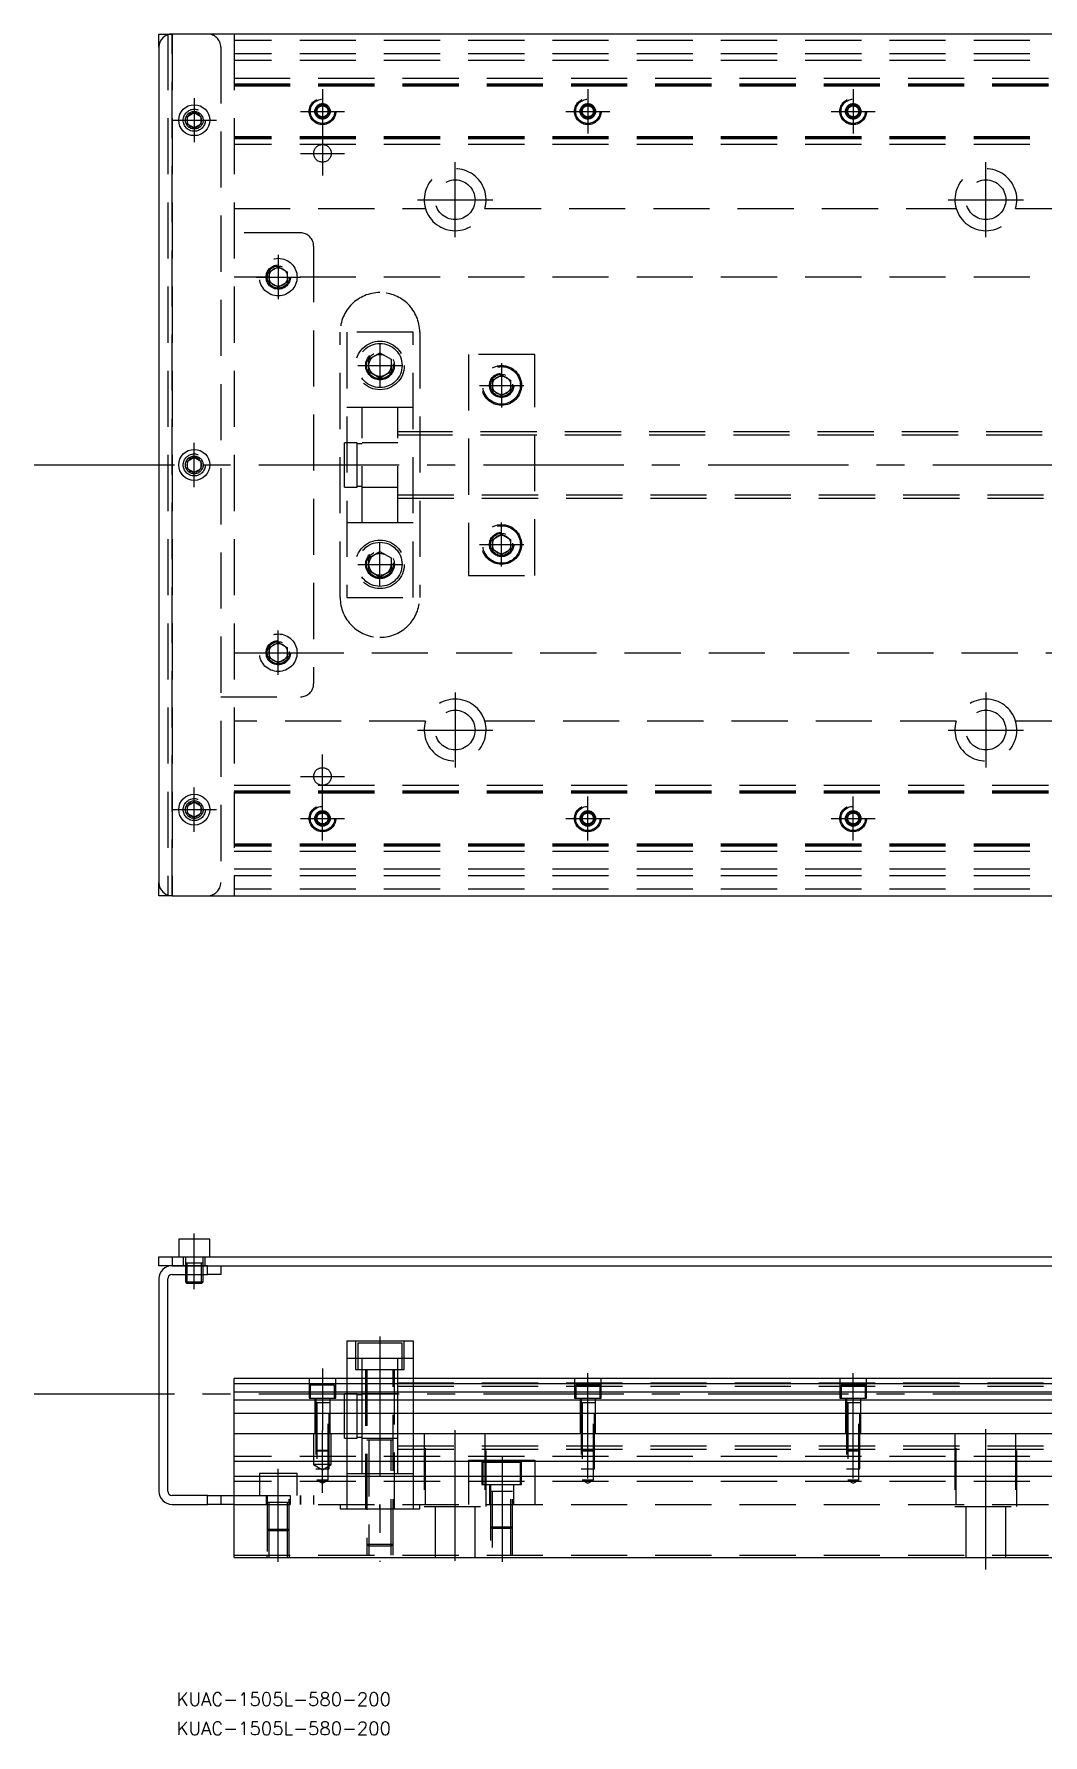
# Model space of a CAD drawing. Extents: x -8 to 801, y 0 to 399.
# Drawn here: x -7.6 to 220.5, y 0 to 384.9 of the extents above; entities that cross this region are included whole.
import ezdxf

# ---------------------------------------------------------------- set-up
doc = ezdxf.new("R2010")
doc.units = 0
doc.linetypes.add('CENTER', pattern=[50.8, 31.75, -6.35, 6.35, -6.35])
doc.linetypes.add('DASHED', pattern=[19.05, 12.7, -6.35])
doc.layers.get('0').update_dxf_attribs({"linetype": 'CONTINUOUS'})
doc.layers.add('CENTER', color=1, linetype='CENTER')
doc.styles.get("Standard").update_dxf_attribs({"font": 'txt.shx', "height": 3, "bigfont": 'bigfont.shx'})

# ---------------------------------------------------------------- blocks, each defined once
blk = doc.blocks.new('*U2')
at = {"color": 7, "linetype": 'CONTINUOUS'}
blk.add_text('KUAC-1505L-580-200', height=3, dxfattribs=at).set_placement((4.02, -280.79))
blk = doc.blocks.new('*U3')
at = {"color": 7, "linetype": 'CONTINUOUS'}
blk.add_text('KUAC-1505L-580-200', height=3, dxfattribs=at).set_placement((4.02, -287.39))

msp = doc.modelspace()

# ---------------------------------------------------------------- linework, layer by layer
at = {"color": 7, "linetype": 'CONTINUOUS'}
for p, q in [((20.61, 381.89), (20.61, 384.89)), ((20.61, 384.89), (23.61, 384.89)), ((20.61, 381.89), (20.61, 192.89)), ((631.61, 384.89), (23.61, 384.89)), ((27.11, 366.26), (28.61, 367.12)), ((27.11, 364.52), (27.11, 366.26)), ((28.61, 367.12), (30.11, 366.26)), ((30.11, 366.26), (30.11, 364.52)), ((28.61, 363.66), (27.11, 364.52)), ((30.11, 364.52), (28.61, 363.66)), ((27.11, 288.26), (28.61, 289.12)), ((28.61, 289.12), (30.11, 288.26)), ((27.11, 286.52), (27.11, 288.26)), ((28.61, 285.66), (27.11, 286.52)), ((30.11, 286.52), (28.61, 285.66)), ((30.11, 288.26), (30.11, 286.52)), ((27.11, 210.26), (28.61, 211.12)), ((27.11, 208.52), (27.11, 210.26)), ((28.61, 207.66), (27.11, 208.52)), ((28.61, 211.12), (30.11, 210.26)), ((30.11, 208.52), (28.61, 207.66)), ((30.11, 210.26), (30.11, 208.52)), ((20.61, 189.89), (20.61, 192.89)), ((23.61, 189.89), (20.61, 189.89)), ((23.61, 189.89), (631.61, 189.89)), ((32.11, 112.19), (25.11, 112.19)), ((25.11, 112.19), (25.11, 108.19)), ((32.11, 108.19), (32.11, 112.19)), ((20.61, 106.19), (20.61, 108.19)), ((20.61, 108.19), (23.61, 108.19)), ((23.61, 108.19), (23.61, 106.19)), ((23.61, 108.19), (227.61, 108.19)), ((23.61, 106.19), (20.61, 106.19)), ((23.61, 106.19), (31.61, 106.19)), ((31.61, 106.19), (23.61, 106.19)), ((23.61, 104.19), (31.61, 104.19)), ((26.61, 104.19), (26.61, 102.54)), ((30.61, 102.54), (30.61, 104.19)), ((31.61, 106.19), (227.61, 106.19)), ((31.61, 104.19), (31.61, 106.19)), ((34.61, 104.19), (31.61, 104.19)), ((34.61, 106.19), (34.61, 104.19)), ((20.61, 103.19), (20.61, 55.19)), ((22.61, 55.19), (22.61, 103.19)), ((26.61, 102.54), (30.61, 102.54)), ((26.61, 102.54), (26.96, 102.19)), ((30.26, 102.19), (26.96, 102.19)), ((30.26, 102.19), (30.61, 102.54)), ((63.11, 89.19), (78.11, 89.19)), ((63.11, 89.19), (63.11, 80.69)), ((78.11, 89.19), (78.11, 80.69)), ((234.11, 80.69), (37.61, 80.69)), ((37.61, 40.19), (37.61, 80.69)), ((234.11, 79.44), (37.61, 79.44)), ((37.61, 77.66), (234.11, 77.66)), ((234.11, 75.77), (37.61, 75.77)), ((234.11, 72.71), (37.61, 72.71)), ((37.61, 68.19), (617.61, 68.19)), ((73.61, 66.69), (67.61, 66.69)), ((73.61, 66.69), (67.61, 66.69)), ((617.61, 61.89), (37.61, 61.89)), ((617.61, 58.49), (37.61, 58.49)), ((31.61, 54.19), (23.61, 54.19)), ((31.61, 52.19), (31.61, 54.19)), ((31.61, 54.19), (34.61, 54.19)), ((34.61, 54.19), (34.61, 52.19)), ((34.61, 54.19), (37.61, 54.19)), ((23.61, 52.19), (31.61, 52.19)), ((34.61, 52.19), (31.61, 52.19)), ((37.61, 52.19), (34.61, 52.19)), ((37.61, 40.19), (617.61, 40.19))]:
    msp.add_line(p, q, dxfattribs=at)
at = {"color": 3, "linetype": 'DASHED'}
for p, q in [((22.61, 384.89), (22.61, 189.89)), ((23.61, 384.89), (23.61, 189.89)), ((23.61, 189.89), (23.61, 384.89)), ((23.61, 189.89), (23.61, 384.89)), ((23.61, 384.89), (23.61, 189.89)), ((34.61, 381.89), (34.61, 192.89)), ((37.61, 384.89), (37.61, 189.89)), ((617.61, 383.39), (37.61, 383.39)), ((617.61, 380.39), (37.61, 380.39)), ((617.61, 378.89), (37.61, 378.89)), ((37.61, 374.89), (617.61, 374.89)), ((37.61, 373.64), (617.61, 373.64)), ((37.61, 373.5), (617.61, 373.5)), ((37.61, 373.49), (617.61, 373.49)), ((37.61, 373.19), (617.61, 373.19)), ((26.61, 365.39), (26.64, 365.74)), ((56.11, 367.39), (56.12, 367.61)), ((56.36, 368.11), (57.61, 368.83)), ((56.36, 366.67), (56.36, 368.11)), ((57.61, 365.95), (56.36, 366.67)), ((57.61, 368.83), (58.86, 368.11)), ((58.86, 366.67), (57.61, 365.95)), ((58.86, 368.11), (58.86, 366.67)), ((116.36, 368.11), (117.61, 368.83)), ((116.36, 366.67), (116.36, 368.11)), ((117.61, 365.95), (116.36, 366.67)), ((117.61, 368.83), (118.86, 368.11)), ((118.86, 366.67), (117.61, 365.95)), ((118.86, 368.11), (118.86, 366.67)), ((119.08, 367.65), (119.11, 367.39)), ((176.11, 367.39), (176.12, 367.61)), ((176.36, 368.11), (177.61, 368.83)), ((176.36, 366.67), (176.36, 368.11)), ((177.61, 365.95), (176.36, 366.67)), ((177.61, 368.83), (178.86, 368.11)), ((178.86, 366.67), (177.61, 365.95)), ((178.86, 368.11), (178.86, 366.67)), ((617.61, 361.59), (37.61, 361.59)), ((617.61, 361.29), (37.61, 361.29)), ((617.61, 361.27), (37.61, 361.27)), ((617.61, 361.14), (37.61, 361.14)), ((617.61, 359.89), (37.61, 359.89)), ((37.61, 345.39), (80.9, 345.39)), ((94.32, 345.39), (200.9, 345.39)), ((214.32, 345.39), (320.9, 345.39)), ((52.61, 339.89), (34.61, 339.89)), ((55.61, 336.89), (55.61, 237.89)), ((45.61, 331.04), (47.61, 332.2)), ((45.61, 328.73), (45.61, 331.04)), ((47.61, 332.2), (49.61, 331.04)), ((49.61, 331.04), (49.61, 328.73)), ((45.51, 329.89), (37.61, 329.89)), ((45.11, 329.89), (45.14, 330.3)), ((47.61, 327.58), (45.61, 328.73)), ((49.61, 328.73), (47.61, 327.58)), ((617.61, 329.89), (49.71, 329.89)), ((61.61, 257.39), (61.61, 317.39)), ((63.11, 317.39), (63.11, 257.39)), ((78.11, 317.39), (63.11, 317.39)), ((78.11, 257.39), (78.11, 317.39)), ((79.61, 317.39), (79.61, 257.39)), ((68.11, 311.33), (70.61, 312.78)), ((70.61, 312.78), (73.11, 311.33)), ((105.61, 312.39), (90.61, 312.39)), ((90.61, 312.39), (90.61, 262.39)), ((105.61, 262.39), (105.61, 312.39)), ((68.11, 308.45), (68.11, 311.33)), ((70.61, 307), (68.11, 308.45)), ((73.11, 308.45), (70.61, 307)), ((73.11, 311.33), (73.11, 308.45)), ((73.58, 310.25), (73.61, 309.89)), ((96.11, 306.54), (98.11, 307.7)), ((96.11, 304.23), (96.11, 306.54)), ((98.11, 303.08), (96.11, 304.23)), ((98.11, 307.7), (100.11, 306.54)), ((100.11, 304.23), (98.11, 303.08)), ((100.11, 306.54), (100.11, 304.23)), ((100.59, 305.68), (100.61, 305.39)), ((66.61, 300.39), (63.11, 300.39)), ((66.61, 274.39), (66.61, 300.39)), ((74.61, 300.39), (66.61, 300.39)), ((74.61, 300.39), (66.61, 300.39)), ((74.61, 274.39), (74.61, 300.39)), ((78.11, 300.39), (74.61, 300.39)), ((315.61, 294.89), (74.61, 294.89)), ((315.61, 294.14), (74.61, 294.14)), ((62.61, 282.39), (62.61, 292.39)), ((65.46, 292.39), (62.61, 292.39)), ((65.46, 282.39), (65.46, 292.39)), ((66.61, 292.19), (65.46, 292.19)), ((74.61, 292.39), (66.61, 292.39)), ((74.61, 292.39), (66.61, 292.39)), ((30.58, 287.72), (30.61, 287.39)), ((62.61, 282.39), (65.46, 282.39)), ((65.46, 282.59), (66.61, 282.59)), ((66.61, 282.39), (74.61, 282.39)), ((66.61, 282.39), (74.61, 282.39)), ((74.61, 280.64), (315.61, 280.64)), ((74.61, 279.89), (315.61, 279.89)), ((63.11, 274.39), (66.61, 274.39)), ((66.61, 274.39), (74.61, 274.39)), ((66.61, 274.39), (74.61, 274.39)), ((74.61, 274.39), (78.11, 274.39)), ((96.11, 270.54), (98.11, 271.7)), ((96.11, 268.23), (96.11, 270.54)), ((98.11, 271.7), (100.11, 270.54)), ((100.11, 270.54), (100.11, 268.23)), ((100.59, 269.68), (100.61, 269.39)), ((68.11, 266.33), (70.61, 267.78)), ((68.11, 263.45), (68.11, 266.33)), ((70.61, 267.78), (73.11, 266.33)), ((73.11, 266.33), (73.11, 263.45)), ((98.11, 267.08), (96.11, 268.23)), ((100.11, 268.23), (98.11, 267.08)), ((70.61, 262), (68.11, 263.45)), ((73.11, 263.45), (70.61, 262)), ((73.58, 265.25), (73.61, 264.89)), ((90.61, 262.39), (105.61, 262.39)), ((63.11, 257.39), (78.11, 257.39)), ((45.61, 246.04), (47.61, 247.2)), ((47.61, 247.2), (49.61, 246.04)), ((37.61, 244.89), (45.51, 244.89)), ((45.61, 243.73), (45.61, 246.04)), ((47.61, 242.58), (45.61, 243.73)), ((49.61, 243.73), (47.61, 242.58)), ((49.61, 246.04), (49.61, 243.73)), ((49.71, 244.89), (617.61, 244.89)), ((50.09, 245.18), (50.11, 244.89)), ((34.61, 234.89), (52.61, 234.89)), ((80.9, 229.39), (37.61, 229.39)), ((200.9, 229.39), (94.32, 229.39)), ((320.9, 229.39), (214.32, 229.39)), ((37.61, 214.89), (617.61, 214.89)), ((37.61, 213.64), (617.61, 213.64)), ((37.61, 213.5), (617.61, 213.5)), ((37.61, 213.49), (617.61, 213.49)), ((37.61, 213.19), (617.61, 213.19)), ((26.61, 209.39), (26.64, 209.74)), ((56.36, 208.11), (57.61, 208.83)), ((56.36, 206.67), (56.36, 208.11)), ((57.61, 208.83), (58.86, 208.11)), ((58.86, 208.11), (58.86, 206.67)), ((116.36, 208.11), (117.61, 208.83)), ((116.36, 206.67), (116.36, 208.11)), ((117.61, 208.83), (118.86, 208.11)), ((118.86, 208.11), (118.86, 206.67)), ((176.36, 208.11), (177.61, 208.83)), ((176.36, 206.67), (176.36, 208.11)), ((177.61, 208.83), (178.86, 208.11)), ((178.86, 208.11), (178.86, 206.67)), ((57.61, 205.95), (56.36, 206.67)), ((58.86, 206.67), (57.61, 205.95)), ((59.08, 207.65), (59.11, 207.39)), ((117.61, 205.95), (116.36, 206.67)), ((118.86, 206.67), (117.61, 205.95)), ((119.08, 207.65), (119.11, 207.39)), ((177.61, 205.95), (176.36, 206.67)), ((178.86, 206.67), (177.61, 205.95)), ((179.08, 207.65), (179.11, 207.39)), ((617.61, 201.59), (37.61, 201.59)), ((617.61, 201.29), (37.61, 201.29)), ((617.61, 201.27), (37.61, 201.27)), ((617.61, 201.14), (37.61, 201.14)), ((617.61, 199.89), (37.61, 199.89)), ((617.61, 195.89), (37.61, 195.89)), ((617.61, 194.39), (37.61, 194.39)), ((617.61, 191.39), (37.61, 191.39)), ((26.11, 108.19), (26.11, 106.19)), ((26.61, 108.19), (26.61, 104.19)), ((30.61, 104.19), (30.61, 108.19)), ((31.11, 106.19), (31.11, 108.19)), ((30.61, 106.79), (26.61, 106.79)), ((26.96, 106.79), (26.96, 104.19)), ((30.26, 104.19), (30.26, 106.79)), ((65.11, 89.19), (65.11, 82.69)), ((75.61, 88.69), (65.61, 88.69)), ((65.61, 88.69), (65.61, 82.69)), ((75.61, 82.69), (75.61, 88.69)), ((76.11, 82.69), (76.11, 89.19)), ((66.61, 85.19), (63.11, 85.19)), ((66.61, 82.69), (66.61, 85.19)), ((74.61, 85.19), (66.61, 85.19)), ((74.61, 82.69), (74.61, 85.19)), ((78.11, 85.19), (74.61, 85.19)), ((65.11, 82.69), (76.11, 82.69)), ((66.61, 80.69), (66.61, 82.69)), ((67.36, 82.69), (67.36, 51.19)), ((67.61, 82.69), (67.61, 40.69)), ((73.61, 40.69), (73.61, 82.69)), ((73.86, 51.19), (73.86, 82.69)), ((74.61, 80.69), (74.61, 82.69)), ((54.61, 80.69), (54.61, 76.19)), ((60.36, 79.19), (54.86, 79.19)), ((54.86, 79.19), (54.86, 76.19)), ((60.36, 76.19), (60.36, 79.19)), ((60.61, 76.19), (60.61, 80.69)), ((62.61, 72.19), (62.61, 77.19)), ((63.11, 77.19), (62.61, 77.19)), ((63.11, 80.69), (63.11, 68.19)), ((65.46, 77.19), (63.11, 77.19)), ((65.46, 72.19), (65.46, 77.19)), ((66.61, 76.99), (65.46, 76.99)), ((66.61, 72.19), (66.61, 80.69)), ((67.61, 77.19), (66.61, 77.19)), ((73.61, 77.19), (67.61, 77.19)), ((74.61, 77.19), (73.61, 77.19)), ((74.61, 72.19), (74.61, 80.69)), ((74.61, 79.69), (567.61, 79.69)), ((74.61, 78.94), (567.61, 78.94)), ((78.11, 80.69), (78.11, 68.19)), ((114.61, 80.69), (114.61, 76.19)), ((120.36, 79.19), (114.86, 79.19)), ((114.86, 79.19), (114.86, 76.19)), ((120.36, 76.19), (120.36, 79.19)), ((120.61, 76.19), (120.61, 80.69)), ((174.61, 80.69), (174.61, 76.19)), ((180.36, 79.19), (174.86, 79.19)), ((174.86, 79.19), (174.86, 76.19)), ((180.36, 76.19), (180.36, 79.19)), ((180.61, 76.19), (180.61, 80.69)), ((54.61, 76.19), (60.61, 76.19)), ((55.86, 76.19), (55.86, 68.19)), ((56.11, 76.19), (56.11, 60.19)), ((59.11, 75.19), (56.11, 75.19)), ((56.36, 75.19), (56.36, 57.69)), ((58.86, 57.69), (58.86, 75.19)), ((59.11, 60.19), (59.11, 76.19)), ((59.36, 68.19), (59.36, 76.19)), ((114.61, 76.19), (120.61, 76.19)), ((115.86, 76.19), (115.86, 68.19)), ((116.11, 76.19), (116.11, 60.19)), ((119.11, 75.19), (116.11, 75.19)), ((116.36, 75.19), (116.36, 57.69)), ((118.86, 57.69), (118.86, 75.19)), ((119.11, 60.19), (119.11, 76.19)), ((119.36, 68.19), (119.36, 76.19)), ((174.61, 76.19), (180.61, 76.19)), ((175.86, 76.19), (175.86, 68.19)), ((176.11, 76.19), (176.11, 60.19)), ((179.11, 75.19), (176.11, 75.19)), ((176.36, 75.19), (176.36, 57.69)), ((178.86, 57.69), (178.86, 75.19)), ((179.11, 60.19), (179.11, 76.19)), ((179.36, 68.19), (179.36, 76.19)), ((62.61, 68.19), (62.61, 72.19)), ((65.46, 68.19), (65.46, 72.19)), ((66.61, 68.19), (66.61, 72.19)), ((74.61, 68.19), (74.61, 72.19)), ((55.61, 68.19), (55.61, 61.19)), ((59.61, 61.19), (59.61, 68.19)), ((62.61, 67.19), (62.61, 68.19)), ((62.61, 67.19), (63.11, 67.19)), ((63.11, 68.19), (63.11, 61.89)), ((63.11, 67.19), (65.46, 67.19)), ((65.46, 67.19), (65.46, 68.19)), ((65.46, 67.39), (66.61, 67.39)), ((66.61, 61.89), (66.61, 68.19)), ((66.61, 67.19), (67.61, 67.19)), ((67.61, 67.19), (73.61, 67.19)), ((68.11, 66.69), (68.11, 40.69)), ((73.11, 40.69), (73.11, 66.69)), ((73.61, 67.19), (74.61, 67.19)), ((74.61, 61.89), (74.61, 68.19)), ((74.61, 65.44), (567.61, 65.44)), ((78.11, 68.19), (78.11, 61.89)), ((80.61, 68.19), (80.61, 51.69)), ((80.9, 52.19), (80.9, 68.19)), ((94.32, 68.19), (94.32, 52.19)), ((94.61, 51.69), (94.61, 68.19)), ((200.61, 68.19), (200.61, 51.69)), ((200.9, 52.19), (200.9, 68.19)), ((214.32, 68.19), (214.32, 52.19)), ((214.61, 51.69), (214.61, 68.19)), ((617.61, 63.04), (37.61, 63.04)), ((56.11, 64.44), (59.11, 64.44)), ((56.11, 64.44), (56.36, 64.19)), ((58.86, 64.19), (56.36, 64.19)), ((58.86, 64.19), (59.11, 64.44)), ((63.11, 61.89), (63.11, 58.49)), ((66.61, 59.19), (66.61, 61.89)), ((74.61, 64.69), (567.61, 64.69)), ((74.61, 59.19), (74.61, 61.89)), ((78.11, 61.89), (78.11, 58.49)), ((90.61, 62.19), (90.61, 61.89)), ((90.61, 62.19), (94.32, 62.19)), ((90.61, 61.89), (90.61, 58.49)), ((93.61, 62.19), (93.61, 56.69)), ((94.32, 61.69), (93.86, 61.69)), ((93.86, 61.69), (93.86, 58.49)), ((94.32, 62.19), (105.61, 62.19)), ((102.36, 61.69), (94.32, 61.69)), ((102.36, 58.49), (102.36, 61.69)), ((102.61, 56.69), (102.61, 62.19)), ((105.61, 62.19), (105.61, 61.89)), ((105.61, 61.89), (105.61, 58.49)), ((116.11, 64.44), (119.11, 64.44)), ((116.11, 64.44), (116.36, 64.19)), ((118.86, 64.19), (116.36, 64.19)), ((118.86, 64.19), (119.11, 64.44)), ((176.11, 64.44), (179.11, 64.44)), ((176.11, 64.44), (176.36, 64.19)), ((178.86, 64.19), (176.36, 64.19)), ((178.86, 64.19), (179.11, 64.44)), ((51.86, 59.19), (43.36, 59.19)), ((43.36, 59.19), (43.36, 58.49)), ((43.36, 58.49), (43.36, 54.19)), ((51.86, 58.49), (51.86, 59.19)), ((51.86, 54.19), (51.86, 58.49)), ((59.61, 61.19), (55.61, 61.19)), ((55.61, 61.19), (57.61, 60.03)), ((56.11, 60.19), (59.11, 60.19)), ((57.61, 60.03), (59.61, 61.19)), ((63.11, 59.19), (66.61, 59.19)), ((63.11, 58.49), (63.11, 51.19)), ((66.61, 59.19), (67.61, 59.19)), ((67.61, 59.19), (68.11, 59.19)), ((68.11, 59.19), (73.11, 59.19)), ((73.11, 59.19), (73.61, 59.19)), ((73.61, 59.19), (74.61, 59.19)), ((74.61, 59.19), (78.11, 59.19)), ((78.11, 58.49), (78.11, 51.19)), ((90.61, 58.49), (90.61, 52.19)), ((93.86, 58.49), (93.86, 56.69)), ((102.36, 56.69), (102.36, 58.49)), ((105.61, 58.49), (105.61, 52.19)), ((116.11, 60.19), (119.11, 60.19)), ((176.11, 60.19), (179.11, 60.19)), ((617.61, 57.34), (37.61, 57.34)), ((37.61, 54.19), (55.61, 54.19)), ((44.86, 54.19), (44.86, 52.19)), ((45.11, 54.19), (45.11, 40.69)), ((50.11, 40.69), (50.11, 54.19)), ((50.36, 52.19), (50.36, 54.19)), ((52.61, 52.19), (52.61, 54.19)), ((52.61, 54.19), (52.61, 52.19)), ((55.61, 54.19), (55.61, 52.19)), ((58.86, 57.69), (56.36, 57.69)), ((56.36, 57.69), (57.61, 56.97)), ((57.61, 56.97), (58.86, 57.69)), ((93.61, 56.69), (102.61, 56.69)), ((95.36, 56.69), (95.36, 52.19)), ((95.61, 56.69), (95.61, 40.69)), ((100.61, 55.09), (95.61, 55.09)), ((96.01, 55.09), (96.01, 40.69)), ((100.21, 40.69), (100.21, 55.09)), ((100.61, 40.69), (100.61, 56.69)), ((100.86, 52.19), (100.86, 56.69)), ((118.86, 57.69), (116.36, 57.69)), ((116.36, 57.69), (117.61, 56.97)), ((117.61, 56.97), (118.86, 57.69)), ((178.86, 57.69), (176.36, 57.69)), ((176.36, 57.69), (177.61, 56.97)), ((177.61, 56.97), (178.86, 57.69)), ((37.61, 52.19), (617.61, 52.19)), ((50.11, 52.59), (45.11, 52.59)), ((45.51, 52.59), (45.51, 40.69)), ((49.71, 40.69), (49.71, 52.59)), ((61.61, 52.19), (61.61, 51.19)), ((61.61, 51.19), (70.61, 51.19)), ((70.61, 52.19), (70.61, 51.19)), ((70.61, 51.19), (70.61, 52.19)), ((70.61, 51.19), (79.61, 51.19)), ((79.61, 51.19), (79.61, 52.19)), ((80.61, 51.69), (94.61, 51.69)), ((83.11, 51.69), (83.11, 40.19)), ((92.11, 40.19), (92.11, 51.69)), ((200.61, 51.69), (214.61, 51.69)), ((203.11, 51.69), (203.11, 40.19)), ((212.11, 40.19), (212.11, 51.69)), ((45.11, 46.59), (50.11, 46.59)), ((45.11, 46.59), (45.51, 46.19)), ((49.71, 46.19), (45.51, 46.19)), ((49.71, 46.19), (50.11, 46.59)), ((95.61, 47.09), (100.61, 47.09)), ((95.61, 47.09), (96.01, 46.69)), ((100.21, 46.69), (96.01, 46.69)), ((100.21, 46.69), (100.61, 47.09)), ((67.61, 43.19), (73.61, 43.19)), ((67.61, 43.19), (68.11, 42.69)), ((73.11, 42.69), (68.11, 42.69)), ((73.11, 42.69), (73.61, 43.19)), ((37.61, 40.69), (617.61, 40.69)), ((45.11, 40.19), (45.11, 40.69)), ((45.51, 40.69), (45.51, 40.19)), ((49.71, 40.19), (49.71, 40.69)), ((50.11, 40.69), (50.11, 40.19))]:
    msp.add_line(p, q, dxfattribs=at)
at = {"color": 3, "linetype": 'CONTINUOUS'}
for p, q in [((26.96, 104.19), (26.96, 102.19)), ((30.26, 102.19), (30.26, 104.19))]:
    msp.add_line(p, q, dxfattribs=at)
at = {"color": 3, "linetype": 'DASHED'}
for centre, radius in [((57.61, 367.39), 3), ((57.61, 367.39), 2.75), ((117.61, 367.39), 3), ((117.61, 367.39), 2.75), ((177.61, 367.39), 3), ((177.61, 367.39), 2.75), ((28.61, 365.39), 2.5), ((28.61, 365.39), 2), ((57.61, 367.39), 1.75), ((57.61, 367.39), 1.5), ((57.61, 367.39), 1.25), ((117.61, 367.39), 1.75), ((117.61, 367.39), 1.5), ((117.61, 367.39), 1.25), ((177.61, 367.39), 1.75), ((177.61, 367.39), 1.5), ((177.61, 367.39), 1.25), ((57.61, 357.89), 2), ((87.61, 347.39), 4.5), ((207.61, 347.39), 4.5), ((47.61, 329.89), 4.25), ((47.61, 329.89), 2.75), ((47.61, 329.89), 2.5), ((47.61, 329.89), 2.1), ((70.61, 309.89), 5.5), ((70.61, 309.89), 5), ((70.61, 309.89), 3.25), ((70.61, 309.89), 3), ((70.61, 309.89), 2.5), ((98.11, 305.39), 4.5), ((98.11, 305.39), 4.25), ((98.11, 305.39), 2.75), ((98.11, 305.39), 2.5), ((98.11, 305.39), 2.1), ((28.61, 287.39), 2.5), ((28.61, 287.39), 2), ((98.11, 269.39), 4.5), ((98.11, 269.39), 4.25), ((70.61, 264.89), 5.5), ((70.61, 264.89), 5), ((98.11, 269.39), 2.75), ((98.11, 269.39), 2.5), ((98.11, 269.39), 2.1), ((70.61, 264.89), 3.25), ((70.61, 264.89), 3), ((70.61, 264.89), 2.5), ((47.61, 244.89), 4.25), ((47.61, 244.89), 2.75), ((47.61, 244.89), 2.5), ((47.61, 244.89), 2.1), ((87.61, 227.39), 4.5), ((207.61, 227.39), 4.5), ((57.61, 216.89), 2), ((28.61, 209.39), 2.5), ((28.61, 209.39), 2), ((57.61, 207.39), 3), ((57.61, 207.39), 2.75), ((57.61, 207.39), 1.75), ((57.61, 207.39), 1.5), ((57.61, 207.39), 1.25), ((117.61, 207.39), 3), ((117.61, 207.39), 2.75), ((117.61, 207.39), 1.75), ((117.61, 207.39), 1.5), ((117.61, 207.39), 1.25), ((177.61, 207.39), 3), ((177.61, 207.39), 2.75), ((177.61, 207.39), 1.75), ((177.61, 207.39), 1.5), ((177.61, 207.39), 1.25)]:
    msp.add_circle(centre, radius, dxfattribs=at)
at = {"color": 7, "linetype": 'CONTINUOUS'}
for centre in [(28.61, 365.39), (28.61, 287.39), (28.61, 209.39)]:
    msp.add_circle(centre, 3.5, dxfattribs=at)
for centre, radius, start, end in [((23.61, 381.89), 3, 90, 180), ((28.61, 365.39), 1.65, 155.38, 180), ((28.61, 365.39), 1.65, 144.62, 155.38), ((28.61, 365.39), 1.65, 95.38, 144.62), ((28.61, 365.39), 1.65, 84.62, 95.38), ((28.61, 365.39), 1.65, 35.38, 84.62), ((28.61, 365.39), 1.65, 24.62, 35.38), ((28.61, 365.39), 1.65, 335.38, 24.62), ((28.61, 365.39), 1.65, 180, 204.62), ((28.61, 365.39), 1.65, 204.62, 215.38), ((28.61, 365.39), 1.65, 215.38, 264.62), ((28.61, 365.39), 1.65, 264.62, 275.38), ((28.61, 365.39), 1.65, 275.38, 324.62), ((28.61, 365.39), 1.65, 324.62, 335.38), ((28.61, 287.39), 1.65, 95.38, 144.62), ((28.61, 287.39), 1.65, 84.62, 95.38), ((28.61, 287.39), 1.65, 35.38, 84.62), ((28.61, 287.39), 1.65, 155.38, 180), ((28.61, 287.39), 1.65, 180, 204.62), ((28.61, 287.39), 1.65, 144.62, 155.38), ((28.61, 287.39), 1.65, 204.62, 215.38), ((28.61, 287.39), 1.65, 215.38, 264.62), ((28.61, 287.39), 1.65, 264.62, 275.38), ((28.61, 287.39), 1.65, 275.38, 324.62), ((28.61, 287.39), 1.65, 24.62, 35.38), ((28.61, 287.39), 1.65, 324.62, 335.38), ((28.61, 287.39), 1.65, 335.38, 24.62), ((28.61, 209.39), 1.65, 155.38, 180), ((28.61, 209.39), 1.65, 180, 204.62), ((28.61, 209.39), 1.65, 144.62, 155.38), ((28.61, 209.39), 1.65, 204.62, 215.38), ((28.61, 209.39), 1.65, 95.38, 144.62), ((28.61, 209.39), 1.65, 215.38, 264.62), ((28.61, 209.39), 1.65, 84.62, 95.38), ((28.61, 209.39), 1.65, 35.38, 84.62), ((28.61, 209.39), 1.65, 275.38, 324.62), ((28.61, 209.39), 1.65, 24.62, 35.38), ((28.61, 209.39), 1.65, 324.62, 335.38), ((28.61, 209.39), 1.65, 335.38, 24.62), ((28.61, 209.39), 1.65, 264.62, 275.38), ((23.61, 192.89), 3, 180, 270), ((23.61, 103.19), 3, 90, 180), ((23.61, 103.19), 1, 90, 180), ((23.61, 55.19), 3, 180, 270), ((23.61, 55.19), 1, 180, 270)]:
    msp.add_arc(centre, radius, start, end, dxfattribs=at)
at = {"color": 3, "linetype": 'DASHED'}
for centre, radius, start, end in [((31.61, 381.89), 3, 0, 90), ((87.61, 347.39), 7, 343.3985, 196.6015), ((207.61, 347.39), 7, 343.3985, 196.6015), ((87.61, 347.39), 7, 196.6015, 343.3985), ((207.61, 347.39), 7, 196.6015, 343.3985), ((52.61, 336.89), 3, 0, 90), ((70.61, 317.39), 9, 90, 180), ((70.61, 317.39), 9, 0, 90), ((70.61, 257.39), 9, 180, 270), ((70.61, 257.39), 9, 270, 0), ((52.61, 237.89), 3, 270, 0), ((87.61, 227.39), 7, 16.6015, 163.3985), ((207.61, 227.39), 7, 16.6015, 163.3985), ((87.61, 227.39), 7, 163.3985, 16.6015), ((207.61, 227.39), 7, 163.3985, 16.6015), ((31.61, 192.89), 3, 270, 0)]:
    msp.add_arc(centre, radius, start, end, dxfattribs=at)
at = {"layer": 'CENTER', "color": 1, "linetype": 'CENTER'}
for p, q in [((28.61, 370.39), (28.61, 360.39)), ((57.61, 372.39), (57.61, 362.39)), ((117.61, 372.39), (117.61, 362.39)), ((177.61, 372.39), (177.61, 362.39)), ((52.61, 367.39), (62.61, 367.39)), ((112.61, 367.39), (122.61, 367.39)), ((172.61, 367.39), (182.61, 367.39)), ((23.61, 365.39), (33.61, 365.39)), ((57.61, 362.89), (57.61, 352.89)), ((52.61, 357.89), (62.61, 357.89)), ((87.61, 338.89), (87.61, 355.89)), ((207.61, 338.89), (207.61, 355.89)), ((79.11, 347.39), (96.11, 347.39)), ((199.11, 347.39), (216.11, 347.39)), ((47.61, 334.89), (47.61, 324.89)), ((42.61, 329.89), (52.61, 329.89)), ((70.61, 314.89), (70.61, 304.89)), ((65.61, 309.89), (75.61, 309.89)), ((98.11, 310.39), (98.11, 300.39)), ((93.11, 305.39), (103.11, 305.39)), ((28.61, 282.39), (28.61, 292.39)), ((-7.61, 287.39), (668.23, 287.39)), ((98.11, 264.39), (98.11, 274.39)), ((70.61, 259.89), (70.61, 269.89)), ((93.11, 269.39), (103.11, 269.39)), ((65.61, 264.89), (75.61, 264.89)), ((47.61, 239.89), (47.61, 249.89)), ((42.61, 244.89), (52.61, 244.89)), ((87.61, 235.89), (87.61, 218.89)), ((207.61, 235.89), (207.61, 218.89)), ((79.11, 227.39), (96.11, 227.39)), ((199.11, 227.39), (216.11, 227.39)), ((57.61, 202.39), (57.61, 221.89)), ((52.61, 216.89), (62.61, 216.89)), ((28.61, 204.39), (28.61, 214.39)), ((117.61, 202.39), (117.61, 212.39)), ((177.61, 202.39), (177.61, 212.39)), ((23.61, 209.39), (33.61, 209.39)), ((52.61, 207.39), (62.61, 207.39)), ((112.61, 207.39), (122.61, 207.39)), ((172.61, 207.39), (182.61, 207.39)), ((28.61, 100.87), (28.61, 113.51)), ((70.61, 90.19), (70.61, 39.19)), ((57.61, 82.9), (57.61, 68.86)), ((117.61, 58.02), (117.61, 81.86)), ((177.61, 58.02), (177.61, 81.86)), ((-7.61, 77.19), (668.23, 77.19)), ((207.61, 37.44), (207.61, 70.94)), ((57.61, 54.81), (57.61, 68.86)), ((87.61, 39.37), (87.61, 69.01)), ((98.22, 63.19), (98.22, 39.19)), ((47.61, 39.19), (47.61, 60.19))]:
    msp.add_line(p, q, dxfattribs=at)

# ---------------------------------------------------------------- block references
at = {"color": 7, "linetype": 'CONTINUOUS'}
for name in ['*U2', '*U3']:
    msp.add_blockref(name, (20.61, 287.39), dxfattribs=at)

doc.saveas('drawing.dxf')
